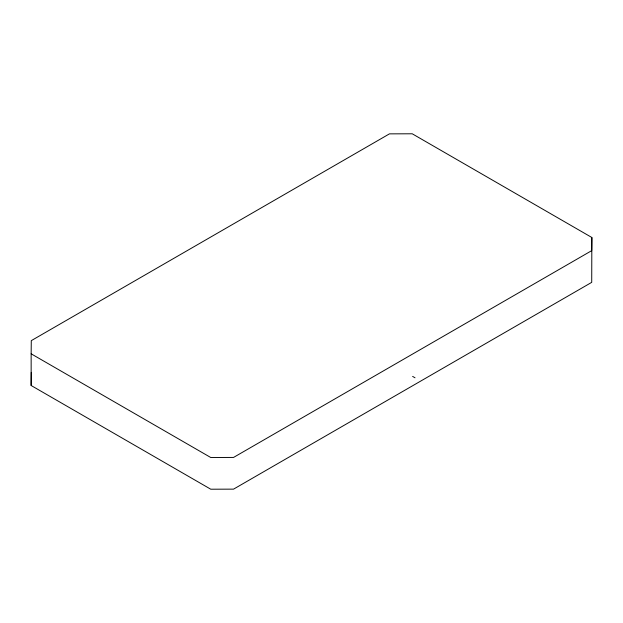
<?xml version="1.0" encoding="UTF-8"?>
<svg xmlns="http://www.w3.org/2000/svg" width="623" height="623" viewBox="0 0 623 623"><rect width="100%" height="100%" fill="white"/><g stroke="black" fill="none" stroke-linecap="round" stroke-linejoin="round"><path stroke-width="0.93" d="M31.15 353.809L31.282 340.649L389.453 133.859L412.239 133.789L591.85 237.488L591.718 282.351L233.547 489.141L210.761 489.211L31.15 385.512L31.15 353.809L210.761 457.508L233.547 457.43L591.718 250.641L591.85 237.488M31.15 385.512L31.282 372.359M412.636 376.409L415.027 377.787"/></g></svg>
